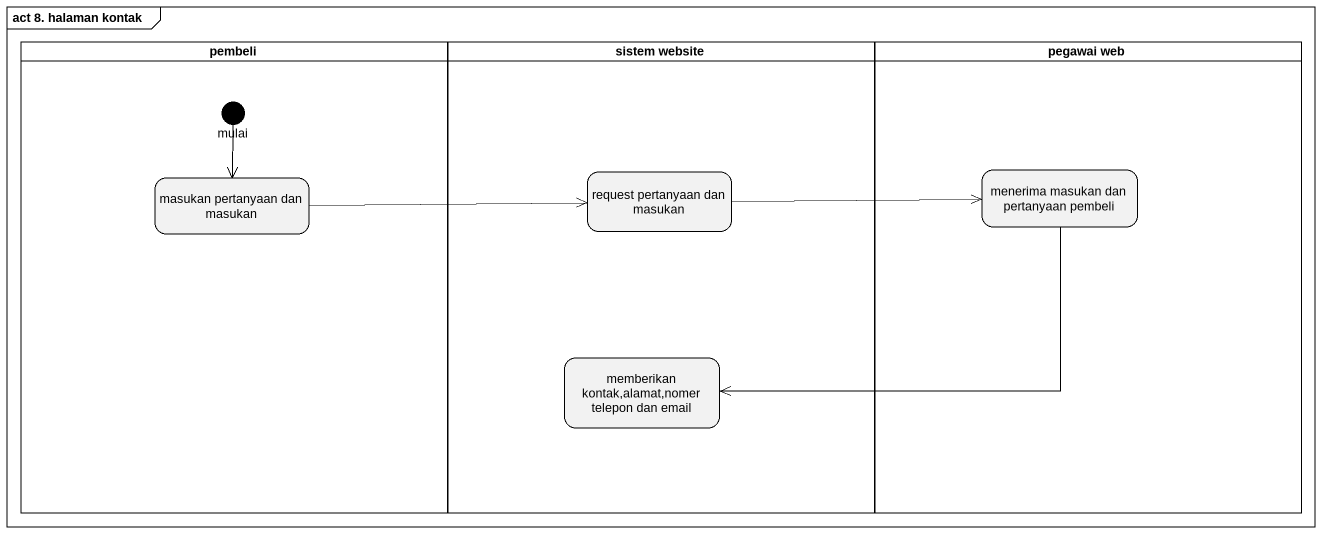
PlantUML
@startuml
mainframe act 8. halaman kontak
hide empty description
state pembeli <<partition>> {
  state mulai <<start>>
  state "masukan pertanyaan dan masukan" as masukan_pertanyaan_dan
}
state "sistem website" as sistem_website <<partition>> {
  state "request pertanyaan dan masukan" as request_pertanyaan_dan
  state "memberikan kontak,alamat,nomer telepon dan email" as memberikan_kontak_alamat
}
state "pegawai web" as pegawai_web <<partition>> {
  state "menerima masukan dan pertanyaan pembeli" as menerima_masukan_dan
}
mulai --> masukan_pertanyaan_dan
masukan_pertanyaan_dan -right-> request_pertanyaan_dan
request_pertanyaan_dan -right-> menerima_masukan_dan
menerima_masukan_dan -left-> memberikan_kontak_alamat
@enduml
